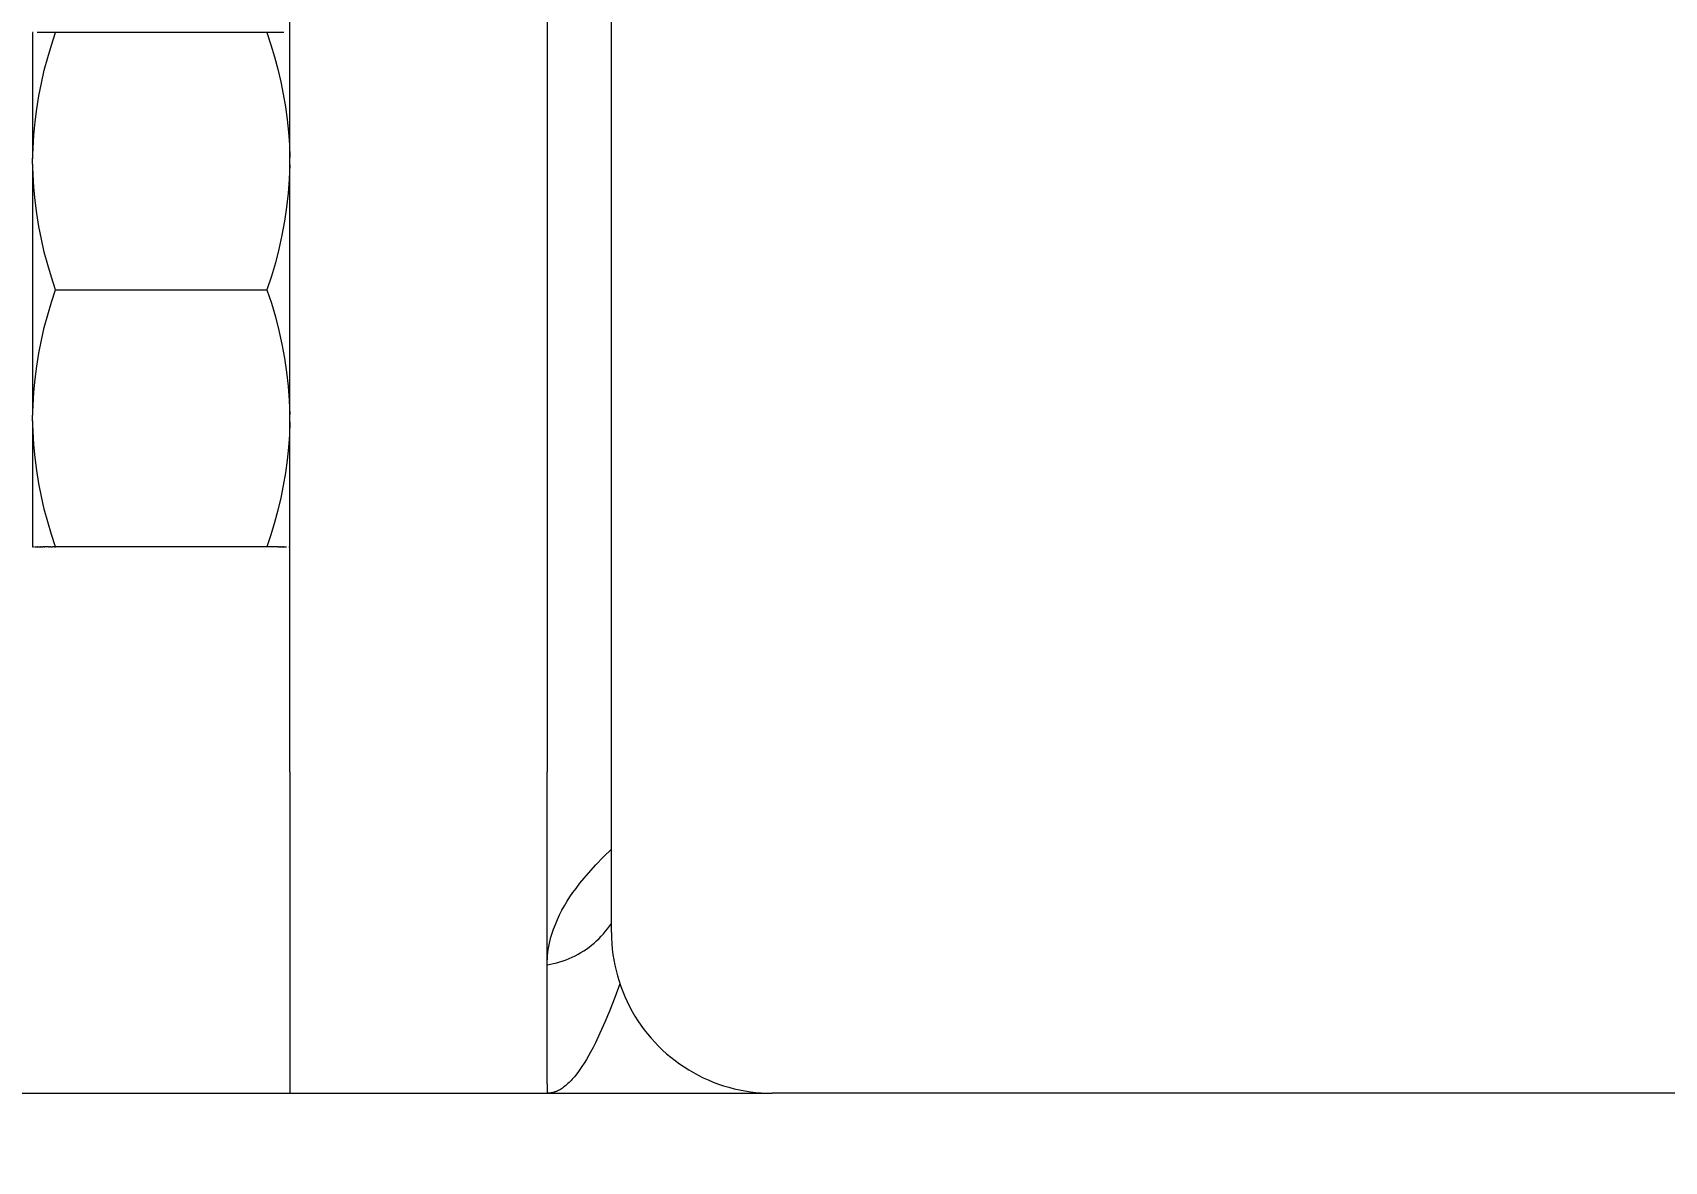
# Model space of a CAD drawing. Header units: millimetres. Extents: x -402 to 3954, y -41 to 3282.
# Drawn here: x -105.4 to -54.6, y 1250.8 to 1285.9 of the extents above; entities that cross this region are included whole.
import ezdxf

# ---------------------------------------------------------------- set-up
doc = ezdxf.new("R2010")
doc.units = ezdxf.units.MM
for name, color, linetype, lineweight in [('ZANO_O', 10, 'Continuous', 0), ('ZANO_R', 7, 'Continuous', 0), ('ZANO_W', 1, 'Continuous', 0)]:
    doc.layers.add(name, color=color, linetype=linetype, lineweight=lineweight)
doc.styles.add('Arial', font='arial.ttf')
doc.styles.get("Standard").update_dxf_attribs({"font": 'ARIALUNI.TTF'})
doc.dimstyles.new('pl i ang', dxfattribs={"dimtxt": 50, "dimasz": 50, "dimexe": 1.25, "dimexo": 0.625, "dimgap": 10, "dimtad": 1, "dimtoh": 1, "dimtxsty": 'Standard', "dimcen": 2.5, "dimclrd": 1, "dimclre": 1, "dimclrt": 1, "dimadec": 0, "dimazin": 0, "dimtfac": 1, "dimtmove": 0, "dimatfit": 3, "dimfxl": 1, "dimarcsym": 1})

# ---------------------------------------------------------------- blocks, each defined once
blk = doc.blocks.new('*D412')
at = {"layer": 'ZANO_W', "color": 1, "lineweight": -2}
for p, q in [((-143.368, 1252.905), (-143.368, 1074.436)), ((1744.617, 1252.393), (1744.617, 1074.436)), ((-103.368, 1084.436), (1704.617, 1084.436))]:
    blk.add_line(p, q, dxfattribs=at)
at = {"layer": 'ZANO_W', "color": 1}
for points in [[(-103.368, 1091.102), (-103.368, 1077.769), (-143.368, 1084.436)], [(1704.617, 1077.769), (1704.617, 1091.102), (1744.617, 1084.436)]]:
    blk.add_solid(points, dxfattribs=at)
at = {"layer": 'ZANO_W', "color": 1, "insert": (800.624, 1114.859), "char_height": 40, "attachment_point": 5, "style": 'Arial'}
blk.add_mtext('1888', dxfattribs=at)
blk = doc.blocks.new('*D414')
at = {"layer": 'ZANO_W', "color": 1, "lineweight": -2}
for p, q in [((-99.368, 1886.113), (-300.683, 1886.113)), ((-290.683, 1846.113), (-290.683, 1292.92)), ((-143.88, 1252.92), (-300.683, 1252.92))]:
    blk.add_line(p, q, dxfattribs=at)
at = {"layer": 'ZANO_W', "color": 1}
for points in [[(-284.016, 1846.113), (-297.349, 1846.113), (-290.683, 1886.113)], [(-297.349, 1292.92), (-284.016, 1292.92), (-290.683, 1252.92)]]:
    blk.add_solid(points, dxfattribs=at)
at = {"layer": 'ZANO_W', "color": 1, "insert": (-321.119, 1569.517), "char_height": 40, "attachment_point": 5, "rotation": 90, "style": 'Arial'}
blk.add_mtext('633', dxfattribs=at)
blk = doc.blocks.new('*D426')
at = {"layer": 'ZANO_O', "color": 1, "lineweight": -2}
for p, q in [((-97.368, 1242.905), (-97.368, 1146.449)), ((1698.632, 1242.905), (1698.632, 1146.449)), ((-57.368, 1156.449), (1658.632, 1156.449))]:
    blk.add_line(p, q, dxfattribs=at)
at = {"layer": 'ZANO_O', "color": 1}
for points in [[(-57.368, 1163.116), (-57.368, 1149.782), (-97.368, 1156.449)], [(1658.632, 1149.782), (1658.632, 1163.116), (1698.632, 1156.449)]]:
    blk.add_solid(points, dxfattribs=at)
at = {"layer": 'ZANO_O', "color": 1, "insert": (800.632, 1186.872), "char_height": 40, "attachment_point": 5, "style": 'Arial'}
blk.add_mtext('1796', dxfattribs=at)

msp = doc.modelspace()

# ---------------------------------------------------------------- linework, layer by layer
at = {"layer": 'ZANO_R'}
for p, q in [((-97.368, 1262.905), (-97.368, 1702.905)), ((-89.368, 1702.905), (-89.368, 1262.905)), ((-87.368, 1257.905), (-87.368, 1697.905)), ((-105.357, 1285.905), (-105.368, 1285.905)), ((-105.368, 1285.905), (-105.368, 1281.979)), ((-105.219, 1285.905), (-105.226, 1285.905)), ((-105.18, 1285.905), (-105.219, 1285.905)), ((-104.948, 1285.905), (-105.18, 1285.905)), ((-104.654, 1285.905), (-104.948, 1285.905)), ((-104.784, 1285.518), (-104.654, 1285.905)), ((-98.083, 1285.905), (-104.654, 1285.905)), ((-97.787, 1285.905), (-98.083, 1285.905)), ((-98.083, 1285.905), (-97.957, 1285.529)), ((-97.725, 1285.905), (-97.787, 1285.905)), ((-97.723, 1285.905), (-97.725, 1285.905)), ((-97.666, 1285.905), (-97.723, 1285.905)), ((-97.664, 1285.905), (-97.666, 1285.905)), ((-97.612, 1285.905), (-97.664, 1285.905)), ((-97.609, 1285.905), (-97.612, 1285.905)), ((-97.563, 1285.905), (-97.609, 1285.905)), ((-97.56, 1285.905), (-97.563, 1285.905)), ((-97.557, 1285.905), (-97.56, 1285.905)), ((-97.368, 1285.905), (-97.379, 1285.905)), ((-104.901, 1285.127), (-104.784, 1285.518)), ((-97.957, 1285.529), (-97.843, 1285.149)), ((-105.005, 1284.733), (-104.901, 1285.127)), ((-97.843, 1285.149), (-97.741, 1284.766)), ((-105.175, 1283.934), (-105.096, 1284.335)), ((-105.096, 1284.335), (-105.005, 1284.733)), ((-97.741, 1284.766), (-97.651, 1284.379)), ((-97.651, 1284.379), (-97.573, 1283.99)), ((-105.24, 1283.532), (-105.175, 1283.934)), ((-97.573, 1283.99), (-97.507, 1283.599)), ((-105.292, 1283.127), (-105.24, 1283.532)), ((-97.507, 1283.599), (-97.454, 1283.206)), ((-105.331, 1282.72), (-105.292, 1283.127)), ((-97.454, 1283.206), (-97.413, 1282.811)), ((-97.413, 1282.811), (-97.385, 1282.415)), ((-105.368, 1281.905), (-105.356, 1282.313)), ((-105.356, 1282.313), (-105.331, 1282.72)), ((-97.385, 1282.415), (-97.369, 1282.019)), ((-105.356, 1281.497), (-105.368, 1281.905)), ((-105.368, 1281.809), (-105.368, 1274.001)), ((-97.369, 1281.787), (-97.388, 1281.347)), ((-105.331, 1281.09), (-105.356, 1281.497)), ((-97.388, 1281.347), (-97.422, 1280.908)), ((-105.292, 1280.684), (-105.331, 1281.09)), ((-97.422, 1280.908), (-97.471, 1280.47)), ((-105.24, 1280.279), (-105.292, 1280.684)), ((-105.175, 1279.876), (-105.24, 1280.279)), ((-97.471, 1280.47), (-97.536, 1280.035)), ((-105.096, 1279.476), (-105.175, 1279.876)), ((-97.536, 1280.035), (-97.615, 1279.602)), ((-105.005, 1279.078), (-105.096, 1279.476)), ((-97.615, 1279.602), (-97.71, 1279.172)), ((-104.901, 1278.683), (-105.005, 1279.078)), ((-97.82, 1278.745), (-97.944, 1278.323)), ((-97.71, 1279.172), (-97.82, 1278.745)), ((-104.784, 1278.292), (-104.901, 1278.683)), ((-104.654, 1277.905), (-104.784, 1278.292)), ((-97.944, 1278.323), (-98.083, 1277.905)), ((-104.784, 1277.518), (-104.654, 1277.905)), ((-104.654, 1277.905), (-98.083, 1277.905)), ((-98.083, 1277.905), (-97.944, 1277.487)), ((-104.901, 1277.127), (-104.784, 1277.518)), ((-97.944, 1277.487), (-97.819, 1277.065)), ((-105.096, 1276.335), (-105.005, 1276.733)), ((-105.005, 1276.733), (-104.901, 1277.127)), ((-97.819, 1277.065), (-97.71, 1276.639)), ((-105.175, 1275.934), (-105.096, 1276.335)), ((-97.71, 1276.639), (-97.615, 1276.209)), ((-97.615, 1276.209), (-97.536, 1275.776)), ((-105.24, 1275.532), (-105.175, 1275.934)), ((-97.536, 1275.776), (-97.471, 1275.34)), ((-105.292, 1275.127), (-105.24, 1275.532)), ((-97.471, 1275.34), (-97.422, 1274.902)), ((-105.356, 1274.313), (-105.331, 1274.72)), ((-105.331, 1274.72), (-105.292, 1275.127)), ((-97.422, 1274.902), (-97.388, 1274.463)), ((-105.368, 1273.905), (-105.356, 1274.313)), ((-97.388, 1274.463), (-97.369, 1274.023)), ((-105.356, 1273.497), (-105.368, 1273.905)), ((-105.368, 1273.832), (-105.368, 1269.905)), ((-97.369, 1273.792), (-97.385, 1273.395)), ((-105.331, 1273.09), (-105.356, 1273.497)), ((-97.385, 1273.395), (-97.413, 1273)), ((-105.292, 1272.684), (-105.331, 1273.09)), ((-105.24, 1272.279), (-105.292, 1272.684)), ((-97.413, 1273), (-97.454, 1272.605)), ((-105.175, 1271.876), (-105.24, 1272.279)), ((-97.507, 1272.212), (-97.573, 1271.82)), ((-97.454, 1272.605), (-97.507, 1272.212)), ((-105.096, 1271.476), (-105.175, 1271.876)), ((-97.573, 1271.82), (-97.651, 1271.431)), ((-105.005, 1271.078), (-105.096, 1271.476)), ((-97.651, 1271.431), (-97.741, 1271.045)), ((-104.901, 1270.683), (-105.005, 1271.078)), ((-104.784, 1270.292), (-104.901, 1270.683)), ((-97.843, 1270.661), (-97.957, 1270.281)), ((-97.741, 1271.045), (-97.843, 1270.661)), ((-104.654, 1269.905), (-104.784, 1270.292)), ((-97.957, 1270.281), (-98.083, 1269.905)), ((-105.368, 1269.905), (-105.359, 1269.905)), ((-105.356, 1269.905), (-105.35, 1269.905)), ((-105.34, 1269.905), (-105.333, 1269.905)), ((-105.318, 1269.905), (-105.313, 1269.905)), ((-105.292, 1269.905), (-105.271, 1269.905)), ((-105.257, 1269.905), (-105.226, 1269.905)), ((-105.219, 1269.905), (-105.226, 1269.905)), ((-105.219, 1269.905), (-105.18, 1269.905)), ((-105.174, 1269.905), (-105.18, 1269.905)), ((-105.174, 1269.905), (-105.134, 1269.905)), ((-105.125, 1269.905), (-105.134, 1269.905)), ((-105.125, 1269.905), (-105.087, 1269.905)), ((-105.07, 1269.905), (-105.087, 1269.905)), ((-105.07, 1269.905), (-105.039, 1269.905)), ((-105.011, 1269.905), (-105.039, 1269.905)), ((-105.011, 1269.905), (-104.992, 1269.905)), ((-104.948, 1269.905), (-104.992, 1269.905)), ((-104.948, 1269.905), (-104.944, 1269.905)), ((-104.88, 1269.905), (-104.944, 1269.905)), ((-104.88, 1269.905), (-104.848, 1269.905)), ((-104.809, 1269.905), (-104.848, 1269.905)), ((-104.809, 1269.905), (-104.751, 1269.905)), ((-104.694, 1269.905), (-104.751, 1269.905)), ((-104.694, 1269.905), (-104.654, 1269.905)), ((-98.083, 1269.905), (-104.654, 1269.905)), ((-97.745, 1269.905), (-98.083, 1269.905)), ((-97.745, 1269.905), (-97.725, 1269.905)), ((-97.698, 1269.905), (-97.725, 1269.905)), ((-97.698, 1269.905), (-97.666, 1269.905)), ((-97.65, 1269.905), (-97.666, 1269.905)), ((-97.65, 1269.905), (-97.612, 1269.905)), ((-97.603, 1269.905), (-97.612, 1269.905)), ((-97.603, 1269.905), (-97.563, 1269.905)), ((-97.56, 1269.905), (-97.563, 1269.905)), ((-97.56, 1269.905), (-97.518, 1269.905)), ((-97.511, 1269.905), (-97.518, 1269.905)), ((-97.511, 1269.905), (-97.478, 1269.905)), ((-97.404, 1269.905), (-97.396, 1269.905)), ((-97.387, 1269.905), (-97.381, 1269.905)), ((-97.376, 1269.905), (-97.368, 1269.905)), ((-97.368, 1262.905), (-97.368, 1252.905)), ((-89.368, 1253.199), (-89.368, 1262.905)), ((-87.616, 1260.258), (-87.368, 1260.497)), ((-88.088, 1259.755), (-87.856, 1260.01)), ((-87.856, 1260.01), (-87.616, 1260.258)), ((-88.471, 1259.28), (-88.348, 1259.442)), ((-88.348, 1259.442), (-88.22, 1259.6)), ((-88.22, 1259.6), (-88.088, 1259.755)), ((-88.747, 1258.881), (-88.66, 1259.017)), ((-88.66, 1259.017), (-88.568, 1259.15)), ((-88.568, 1259.15), (-88.471, 1259.28)), ((-89.049, 1258.308), (-88.981, 1258.455)), ((-88.981, 1258.455), (-88.907, 1258.6)), ((-88.907, 1258.6), (-88.83, 1258.742)), ((-88.83, 1258.742), (-88.747, 1258.881)), ((-89.222, 1257.855), (-89.17, 1258.008)), ((-89.17, 1258.008), (-89.112, 1258.159)), ((-89.112, 1258.159), (-89.049, 1258.308)), ((-87.616, 1257.867), (-87.55, 1257.945)), ((-87.55, 1257.945), (-87.487, 1258.025)), ((-87.487, 1258.025), (-87.426, 1258.107)), ((-87.426, 1258.107), (-87.368, 1258.191)), ((-87.368, 1257.905), (-87.366, 1257.735)), ((-89.332, 1257.38), (-89.316, 1257.476)), ((-89.316, 1257.476), (-89.296, 1257.572)), ((-89.296, 1257.572), (-89.274, 1257.667)), ((-89.274, 1257.667), (-89.25, 1257.762)), ((-89.25, 1257.762), (-89.222, 1257.855)), ((-88.148, 1257.394), (-88.065, 1257.453)), ((-88.065, 1257.453), (-87.985, 1257.516)), ((-87.985, 1257.516), (-87.906, 1257.581)), ((-87.906, 1257.581), (-87.83, 1257.649)), ((-87.83, 1257.649), (-87.756, 1257.719)), ((-87.756, 1257.719), (-87.685, 1257.792)), ((-87.685, 1257.792), (-87.616, 1257.867)), ((-87.366, 1257.735), (-87.357, 1257.564)), ((-87.357, 1257.564), (-87.342, 1257.394)), ((-89.368, 1256.905), (-89.367, 1257.001)), ((-89.368, 1256.905), (-89.268, 1256.923)), ((-89.367, 1257.001), (-89.363, 1257.096)), ((-89.363, 1257.096), (-89.355, 1257.191)), ((-89.355, 1257.191), (-89.345, 1257.286)), ((-89.345, 1257.286), (-89.332, 1257.38)), ((-89.268, 1256.923), (-89.168, 1256.944)), ((-89.168, 1256.944), (-89.069, 1256.968)), ((-89.069, 1256.968), (-88.971, 1256.996)), ((-88.971, 1256.996), (-88.874, 1257.027)), ((-88.874, 1257.027), (-88.778, 1257.062)), ((-88.778, 1257.062), (-88.683, 1257.1)), ((-88.683, 1257.1), (-88.59, 1257.141)), ((-88.59, 1257.141), (-88.498, 1257.185)), ((-88.498, 1257.185), (-88.408, 1257.233)), ((-88.408, 1257.233), (-88.32, 1257.284)), ((-88.32, 1257.284), (-88.233, 1257.337)), ((-88.233, 1257.337), (-88.148, 1257.394)), ((-87.342, 1257.394), (-87.322, 1257.224)), ((-87.322, 1257.224), (-87.296, 1257.056)), ((-87.296, 1257.056), (-87.264, 1256.888)), ((-87.264, 1256.888), (-87.226, 1256.721)), ((-87.226, 1256.721), (-87.183, 1256.556)), ((-87.183, 1256.556), (-87.134, 1256.393)), ((-87.134, 1256.393), (-87.08, 1256.231)), ((-87.267, 1255.883), (-87.433, 1255.457)), ((-87.108, 1256.312), (-87.267, 1255.883)), ((-87.08, 1256.231), (-87.02, 1256.071)), ((-87.02, 1256.071), (-86.955, 1255.913)), ((-86.955, 1255.913), (-86.884, 1255.758)), ((-87.433, 1255.457), (-87.576, 1255.114)), ((-86.884, 1255.758), (-86.808, 1255.605)), ((-86.808, 1255.605), (-86.727, 1255.455)), ((-86.727, 1255.455), (-86.641, 1255.307)), ((-87.576, 1255.114), (-87.726, 1254.775)), ((-86.641, 1255.307), (-86.549, 1255.163)), ((-86.549, 1255.163), (-86.453, 1255.022)), ((-86.453, 1255.022), (-86.353, 1254.884)), ((-86.353, 1254.884), (-86.247, 1254.75)), ((-87.867, 1254.478), (-87.942, 1254.331)), ((-87.726, 1254.775), (-87.867, 1254.478)), ((-86.247, 1254.75), (-86.137, 1254.619)), ((-86.137, 1254.619), (-86.023, 1254.492)), ((-86.023, 1254.492), (-85.904, 1254.37)), ((-85.904, 1254.37), (-85.781, 1254.251)), ((-88.217, 1253.844), (-88.288, 1253.734)), ((-88.148, 1253.957), (-88.217, 1253.844)), ((-88.082, 1254.071), (-88.148, 1253.957)), ((-88.019, 1254.186), (-88.082, 1254.071)), ((-87.942, 1254.331), (-88.019, 1254.186)), ((-85.781, 1254.251), (-85.655, 1254.137)), ((-85.655, 1254.137), (-85.524, 1254.027)), ((-85.524, 1254.027), (-85.39, 1253.921)), ((-85.39, 1253.921), (-85.252, 1253.82)), ((-88.59, 1253.34), (-88.622, 1253.305)), ((-88.559, 1253.375), (-88.59, 1253.34)), ((-88.522, 1253.418), (-88.559, 1253.375)), ((-88.487, 1253.461), (-88.522, 1253.418)), ((-88.418, 1253.55), (-88.487, 1253.461)), ((-88.352, 1253.641), (-88.418, 1253.55)), ((-88.288, 1253.734), (-88.352, 1253.641)), ((-85.252, 1253.82), (-85.111, 1253.724)), ((-85.111, 1253.724), (-84.966, 1253.633)), ((-84.966, 1253.633), (-84.819, 1253.547)), ((-84.819, 1253.547), (-84.669, 1253.466)), ((-84.669, 1253.466), (-84.516, 1253.39)), ((-84.516, 1253.39), (-84.36, 1253.319)), ((-133.368, 1252.905), (-97.368, 1252.905)), ((-97.368, 1252.905), (-89.368, 1252.905)), ((-89.368, 1253.199), (-89.368, 1252.905)), ((-89.368, 1252.905), (-82.479, 1252.905)), ((-89.351, 1252.905), (-89.368, 1252.905)), ((-89.334, 1252.906), (-89.351, 1252.905)), ((-89.317, 1252.907), (-89.334, 1252.906)), ((-89.299, 1252.909), (-89.317, 1252.907)), ((-89.282, 1252.91), (-89.299, 1252.909)), ((-89.265, 1252.913), (-89.282, 1252.91)), ((-89.248, 1252.916), (-89.265, 1252.913)), ((-89.231, 1252.919), (-89.248, 1252.916)), ((-89.214, 1252.922), (-89.231, 1252.919)), ((-89.197, 1252.926), (-89.214, 1252.922)), ((-89.181, 1252.931), (-89.197, 1252.926)), ((-89.164, 1252.935), (-89.181, 1252.931)), ((-89.147, 1252.941), (-89.164, 1252.935)), ((-89.131, 1252.946), (-89.147, 1252.941)), ((-89.115, 1252.952), (-89.131, 1252.946)), ((-89.098, 1252.958), (-89.115, 1252.952)), ((-89.08, 1252.965), (-89.098, 1252.958)), ((-89.062, 1252.973), (-89.08, 1252.965)), ((-89.044, 1252.981), (-89.062, 1252.973)), ((-89.027, 1252.989), (-89.044, 1252.981)), ((-89.009, 1252.998), (-89.027, 1252.989)), ((-88.992, 1253.007), (-89.009, 1252.998)), ((-88.975, 1253.017), (-88.992, 1253.007)), ((-88.958, 1253.027), (-88.975, 1253.017)), ((-88.925, 1253.047), (-88.958, 1253.027)), ((-88.892, 1253.069), (-88.925, 1253.047)), ((-88.86, 1253.092), (-88.892, 1253.069)), ((-88.828, 1253.115), (-88.86, 1253.092)), ((-88.792, 1253.145), (-88.828, 1253.115)), ((-88.756, 1253.175), (-88.792, 1253.145)), ((-88.721, 1253.206), (-88.756, 1253.175)), ((-88.687, 1253.238), (-88.721, 1253.206)), ((-88.654, 1253.272), (-88.687, 1253.238)), ((-88.622, 1253.305), (-88.654, 1253.272)), ((-84.36, 1253.319), (-84.203, 1253.254)), ((-84.203, 1253.254), (-84.043, 1253.194)), ((-84.043, 1253.194), (-83.881, 1253.139)), ((-83.881, 1253.139), (-83.717, 1253.091)), ((-83.717, 1253.091), (-83.552, 1253.047)), ((-83.552, 1253.047), (-83.386, 1253.01)), ((-83.386, 1253.01), (-83.218, 1252.978)), ((-83.218, 1252.978), (-83.049, 1252.952)), ((-83.049, 1252.952), (-82.88, 1252.931)), ((-82.88, 1252.931), (-82.71, 1252.917)), ((-82.71, 1252.917), (-82.539, 1252.908)), ((-82.539, 1252.908), (-82.368, 1252.905)), ((-8.368, 1252.905), (-82.368, 1252.905))]:
    msp.add_line(p, q, dxfattribs=at)

# ---------------------------------------------------------------- dimensions: what is measured, and where the dimension line sits
at = {"layer": 'ZANO_O'}
dim = msp.add_linear_dim(base=(1698.632, 1156.449), p1=(-97.368, 1252.905), p2=(1698.632, 1252.905), dimstyle='pl i ang', override={"dimtxt": 40, "dimasz": 40, "dimexe": 10, "dimexo": 10, "dimtoh": 0, "dimdec": 0, "dimtxsty": 'Arial', "dimtdec": 0, "dimtmove": 1}, dxfattribs=at)
dim.commit()
dim.dimension.update_dxf_attribs({"geometry": '*D426', "text_midpoint": (800.632, 1186.872)})
at = {"layer": 'ZANO_W'}
dim = msp.add_linear_dim(base=(-290.683, 1252.92), p1=(-89.368, 1886.113), p2=(-133.88, 1252.92), angle=90, dimstyle='pl i ang', override={"dimtxt": 40, "dimasz": 40, "dimexe": 10, "dimexo": 10, "dimtoh": 0, "dimdec": 0, "dimtxsty": 'Arial', "dimtdec": 0, "dimtmove": 1}, dxfattribs=at)
dim.commit()
dim.dimension.update_dxf_attribs({"geometry": '*D414', "text_midpoint": (-321.119, 1569.517)})
dim = msp.add_linear_dim(base=(1744.617, 1084.436), p1=(-143.368, 1262.905), p2=(1744.617, 1262.393), dimstyle='pl i ang', override={"dimtxt": 40, "dimasz": 40, "dimexe": 10, "dimexo": 10, "dimtoh": 0, "dimdec": 0, "dimtxsty": 'Arial', "dimtdec": 0, "dimtmove": 1}, dxfattribs=at)
dim.commit()
dim.dimension.update_dxf_attribs({"geometry": '*D412', "text_midpoint": (800.624, 1114.859)})

doc.saveas('drawing.dxf')
